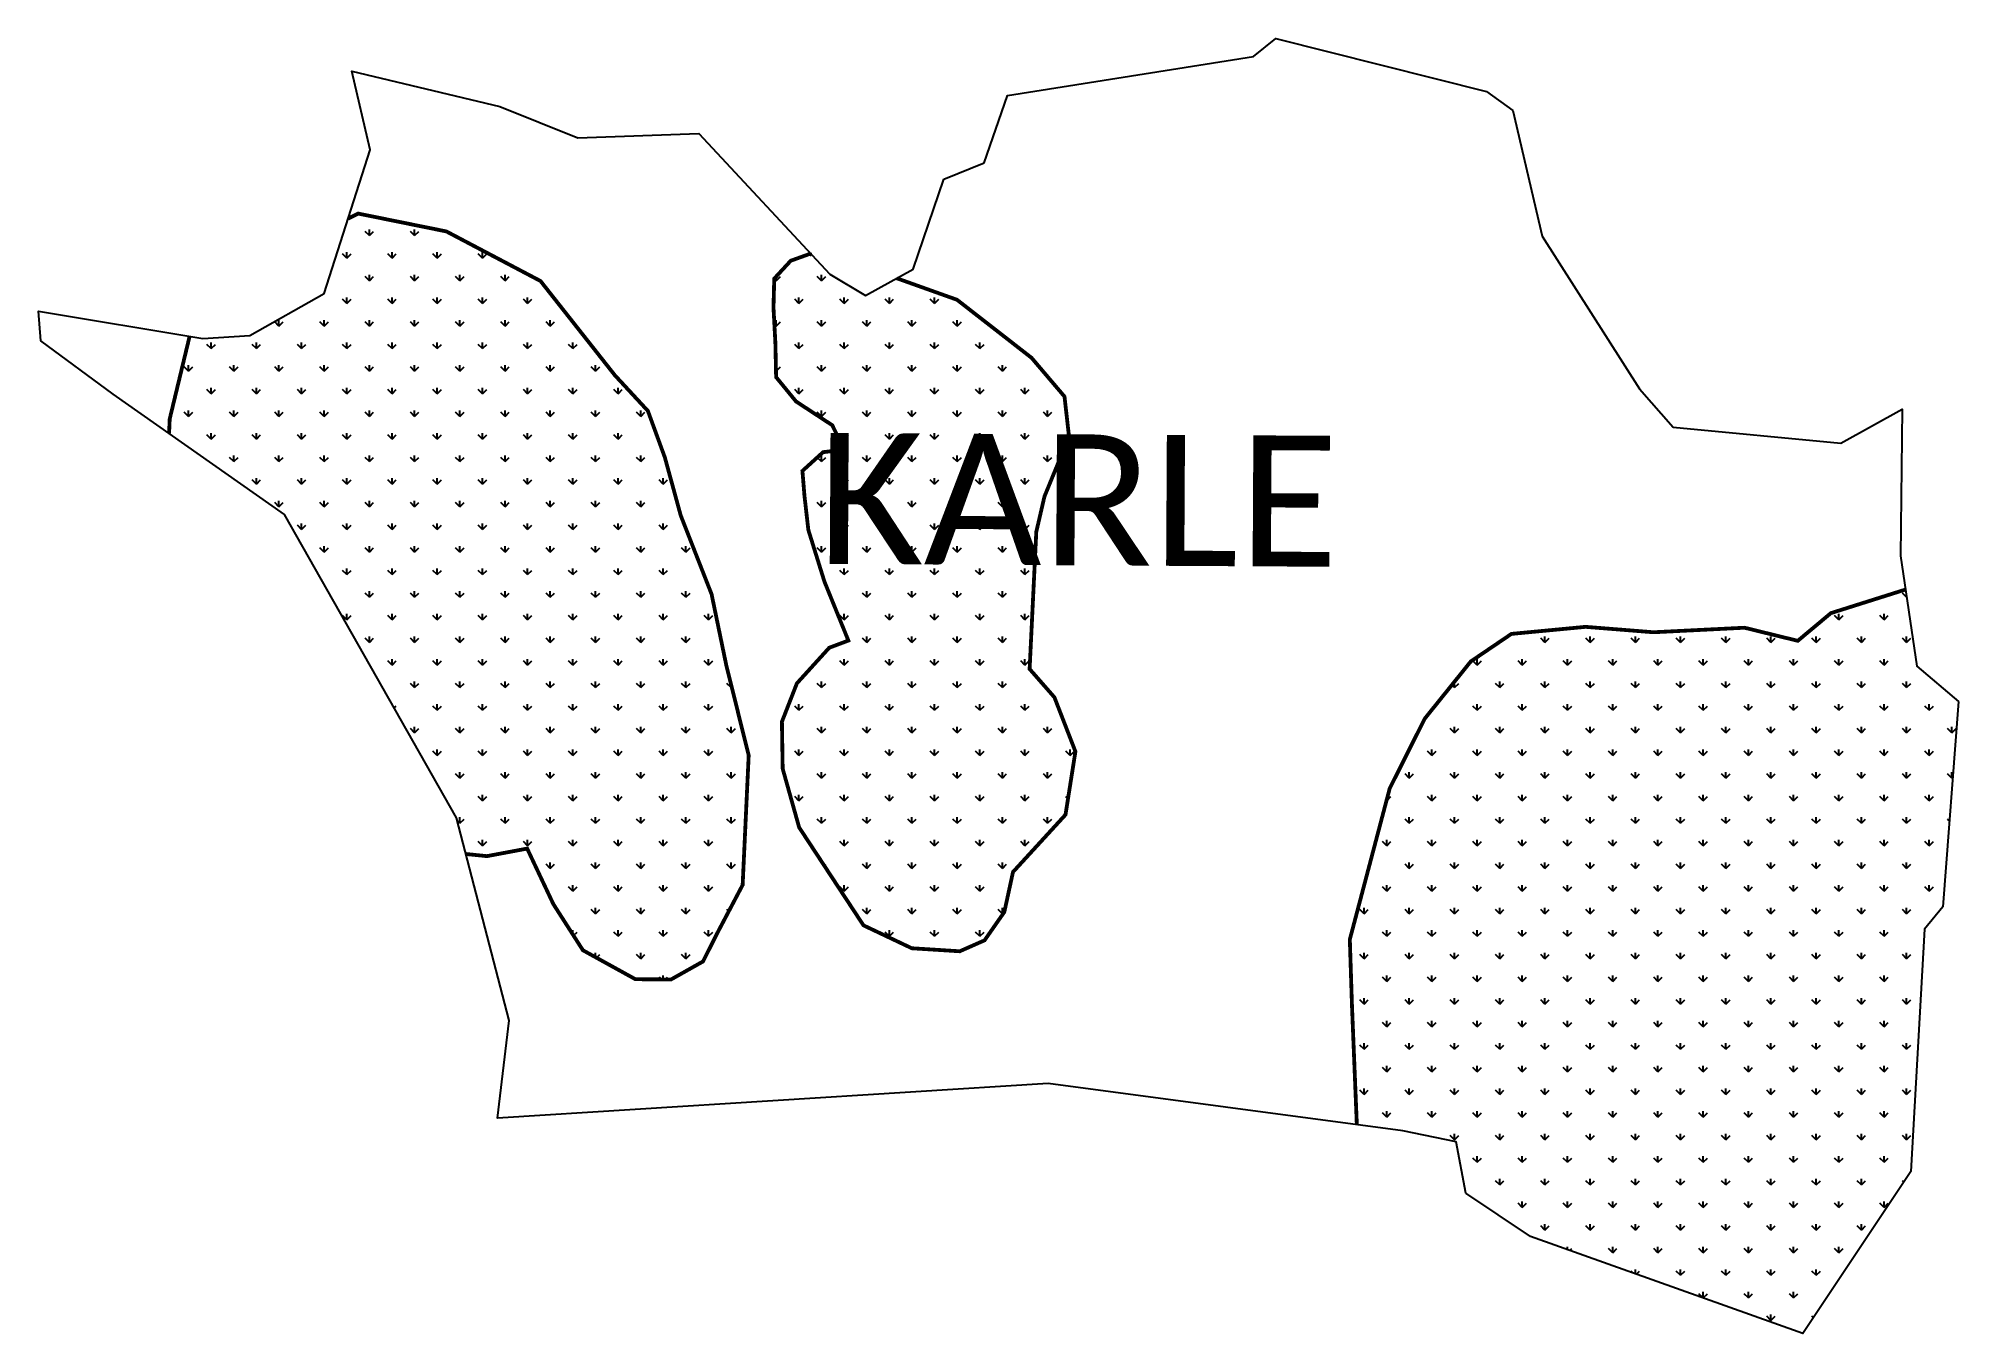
# Model space of a CAD drawing. Header units: metres. Extents: x 318967 to 320493, y 1877618 to 1878647.
import ezdxf

# ---------------------------------------------------------------- set-up
doc = ezdxf.new("R2010")
doc.units = ezdxf.units.M
for name, color, linetype in [('MANGROOVES', 112, 'Continuous'), ('village', 3, 'Continuous'), ('VILLAGE NAME', 250, 'Continuous')]:
    doc.layers.add(name, color=color, linetype=linetype)
doc.styles.get("Standard").update_dxf_attribs({"font": 'simplex.shx'})

msp = doc.modelspace()

# ---------------------------------------------------------------- hatches: boundary and pattern name
at = {"layer": 'MANGROOVES'}
h = msp.add_hatch(dxfattribs=at)
h.set_pattern_fill('GRASS', color=256)
h.paths.add_polyline_path([(319464.9, 1878313.7), (319451.4, 1878350.7), (319425.1, 1878379.1), (319366.1, 1878453.9), (319291.3, 1878493.3), (319221.2, 1878507.5), (319213.2, 1878503.5), (319194.1, 1878444.1), (319135.2, 1878410.6), (319097.8, 1878408.2), (319087.3, 1878409.9), (319087.3, 1878409.9), (319071.5, 1878344.3), (319071, 1878332.8), (319162.7, 1878268.4), (319299.4, 1878027.4), (319306.9, 1877998.6), (319323.5, 1877996.9), (319355.5, 1878002.9), (319376.3, 1877958.8), (319399.8, 1877922.1), (319441.5, 1877899.1), (319469.8, 1877898.9), (319495.2, 1877913.2), (319506.9, 1877936.4), (319526.7, 1877974), (319531.5, 1878077), (319513.7, 1878148.6), (319502, 1878205.1), (319477.5, 1878267.6)])
h = msp.add_hatch(dxfattribs=at)
h.set_pattern_fill('GRASS', color=256)
h.paths.add_polyline_path([(319766.5, 1878282.7), (319786, 1878330.3), (319782.4, 1878362.1), (319756.2, 1878392.9), (319697, 1878439), (319649.1, 1878456.1), (319624.3, 1878442.3), (319595.9, 1878459.4), (319581.5, 1878474.9), (319579.6, 1878475.3), (319564.9, 1878470), (319551.8, 1878455.8), (319551.2, 1878432.8), (319552.7, 1878404.8), (319553.3, 1878377.5), (319569.1, 1878358.2), (319597.9, 1878339.3), (319607.4, 1878319.9), (319590.6, 1878317.9), (319574.2, 1878303), (319575.8, 1878283.3), (319578.9, 1878256.1), (319591.7, 1878215), (319610.7, 1878168.2), (319595.5, 1878162.5), (319569.8, 1878134.2), (319557.9, 1878103.7), (319558.5, 1878066.4), (319571.6, 1878019.7), (319622.7, 1877941.9), (319661.1, 1877923.7), (319699.2, 1877921.3), (319718.9, 1877930), (319734.6, 1877952.5), (319741.5, 1877984.3), (319783.2, 1878029.8), (319791.1, 1878080), (319774.4, 1878123.1), (319754.7, 1878145.6), (319760, 1878254.6)])
h = msp.add_hatch(dxfattribs=at)
h.set_pattern_fill('GRASS', color=256)
h.paths.add_polyline_path([(320492.8, 1878119.9), (320459.5, 1878147.9), (320450.5, 1878208.7), (320391.3, 1878190), (320365, 1878168), (320322.7, 1878178.4), (320250.3, 1878174.8), (320196.4, 1878179.1), (320137.5, 1878173.5), (320105.2, 1878151.6), (320068.6, 1878106.1), (320040.8, 1878050.7), (320009.1, 1877930.7), (320010.8, 1877878.3), (320014.7, 1877783.4), (320051.3, 1877778.5), (320093.5, 1877769.9), (320101.2, 1877729.2), (320152.6, 1877694.6), (320369.1, 1877617.5), (320454.7, 1877746.4), (320465.6, 1877939), (320480.3, 1877956.7)])

# ---------------------------------------------------------------- linework, layer by layer
at = {"layer": 'MANGROOVES', "color": 3, "flags": 128}
msp.add_lwpolyline([(319686.6, 1878534.7), (319718.7, 1878547.7)], dxfattribs=at)
at = {"layer": 'MANGROOVES', "const_width": 3.02, "flags": 128}
for points in [[(319213.2, 1878503.5), (319221.2, 1878507.5), (319291.3, 1878493.3), (319366.1, 1878453.9), (319425.1, 1878379.1), (319451.4, 1878350.7), (319464.9, 1878313.7), (319477.5, 1878267.6), (319502, 1878205.1), (319513.7, 1878148.6), (319531.5, 1878077), (319526.7, 1877974), (319506.9, 1877936.4), (319495.2, 1877913.2), (319469.8, 1877898.9), (319441.5, 1877899.1), (319399.8, 1877922.1), (319376.3, 1877958.8), (319355.5, 1878002.9), (319323.5, 1877996.9), (319306.9, 1877998.6)], [(319649.1, 1878456.1), (319697, 1878439), (319756.2, 1878392.9), (319782.4, 1878362.1), (319786, 1878330.3), (319766.5, 1878282.7), (319760, 1878254.6), (319754.7, 1878145.6), (319774.4, 1878123.1), (319791.1, 1878080), (319783.2, 1878029.8), (319741.5, 1877984.3), (319734.6, 1877952.5), (319718.9, 1877930), (319699.2, 1877921.3), (319661.1, 1877923.7), (319622.7, 1877941.9), (319571.6, 1878019.7), (319558.5, 1878066.4), (319557.9, 1878103.7), (319569.8, 1878134.2), (319595.5, 1878162.5), (319610.7, 1878168.2), (319591.7, 1878215), (319578.9, 1878256.1), (319575.8, 1878283.3), (319574.2, 1878303), (319590.6, 1878317.9), (319607.4, 1878319.9), (319597.9, 1878339.3), (319569.1, 1878358.2), (319553.3, 1878377.5), (319552.7, 1878404.8), (319551.2, 1878432.8), (319551.8, 1878455.8), (319564.9, 1878470), (319579.6, 1878475.3), (319581.5, 1878474.9)], [(319071, 1878332.8), (319071.5, 1878344.3), (319087.3, 1878409.9), (319087.3, 1878409.9)], [(320014.6, 1877783.4), (320014.6, 1877785.3), (320010.8, 1877878.3), (320009.1, 1877930.7), (320040.8, 1878050.7), (320068.6, 1878106.1), (320105.2, 1878151.6), (320137.5, 1878173.5), (320196.4, 1878179.1), (320250.3, 1878174.8), (320322.7, 1878178.4), (320365, 1878168), (320391.3, 1878190), (320450.5, 1878208.7)]]:
    msp.add_lwpolyline(points, dxfattribs=at)
at = {"layer": 'village', "color": 3}
for points in [[(319718.7, 1878547.7, 0), (319737.2, 1878601.4, 0), (319932.7, 1878632.2, 0), (319950.4, 1878646.7, 0), (320117.8, 1878604.4, 0), (320138.7, 1878589.3, 0), (320161.8, 1878489.6, 0), (320239.3, 1878368.1, 0), (320265.9, 1878337.8, 0), (320399.3, 1878325.1, 0), (320447.9, 1878352.1, 0), (320446.6, 1878235.5, 0), (320459.5, 1878147.9, 0), (320492.8, 1878119.9, 0)], [(320492.8, 1878119.9, 0), (320480.3, 1877956.7, 0), (320465.6, 1877939, 0), (320454.7, 1877746.4, 0), (320369.1, 1877617.5, 0), (320152.6, 1877694.6, 0), (320101.2, 1877729.2, 0), (320093.5, 1877769.9, 0), (320051.3, 1877778.5, 0), (319769.4, 1877816.3, 0), (319332, 1877788.7, 0), (319341.2, 1877866.3, 0), (319299.4, 1878027.4, 0), (319162.7, 1878268.4, 0), (319026.7, 1878363.9, 0), (318969.1, 1878406.3, 0), (318967.2, 1878429.9, 0), (319097.8, 1878408.2, 0), (319135.2, 1878410.6, 0), (319194.1, 1878444.1, 0), (319230.8, 1878558.2, 0), (319216.1, 1878620.6, 0), (319333.8, 1878592.5, 0), (319395.8, 1878567.7, 0), (319491.9, 1878571, 0), (319595.9, 1878459.4, 0), (319624.3, 1878442.3, 0), (319662.1, 1878463.3, 0), (319686.6, 1878534.7, 0)]]:
    msp.add_polyline3d(points, dxfattribs=at)

# ---------------------------------------------------------------- texts
at = {"layer": 'VILLAGE NAME', "insert": (319586.7, 1878333.2), "char_height": 104.042, "attachment_point": 1, "rotation": 359.6762}
msp.add_mtext_dynamic_manual_height_columns('{\\fCalibri|b0|i0|c0|p34;KARLE}', width=619.922, gutter_width=520.2, heights=[0], dxfattribs=at)

doc.saveas('drawing.dxf')
